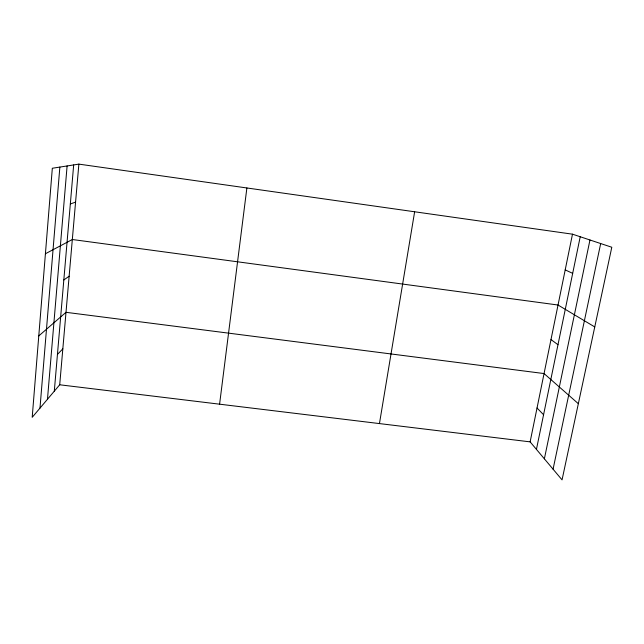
<?xml version="1.0" encoding="UTF-8"?>
<svg xmlns="http://www.w3.org/2000/svg" width="644" height="644" viewBox="0 0 644 644"><rect width="100%" height="100%" fill="white"/><g stroke="black" fill="none" stroke-linecap="round" stroke-linejoin="round"><path stroke-width="0.97" d="M39.976 408.127L59.86 167.078M47.471 399.256L67.105 165.951M54.297 391.182L73.674 164.928M59.707 384.782L78.874 164.123L572.484 234.174L611.8 247.248L562.051 479.877L530.125 441.865L59.707 384.782L32.2 417.32L52.325 168.253L78.874 164.123M219.588 404.182L246.885 187.968M379.453 423.583L414.639 211.771M530.125 441.865L572.484 234.174M536.436 449.383L580.22 236.751M544.373 458.834L589.968 239.987M553.067 469.186L600.683 243.553M57.445 354.401L62.83 348.863M38.777 335.918L66.002 312.316L544.051 373.56L578.344 403.691M63.82 279.955L69.133 276.228M45.418 253.744L72.329 239.512L558.034 305.023L594.758 326.935M70.333 203.963L75.573 202.144M565.199 269.892L572.677 273.354M550.99 339.573L557.986 344.717M537.032 407.998L543.568 414.744"/></g></svg>
